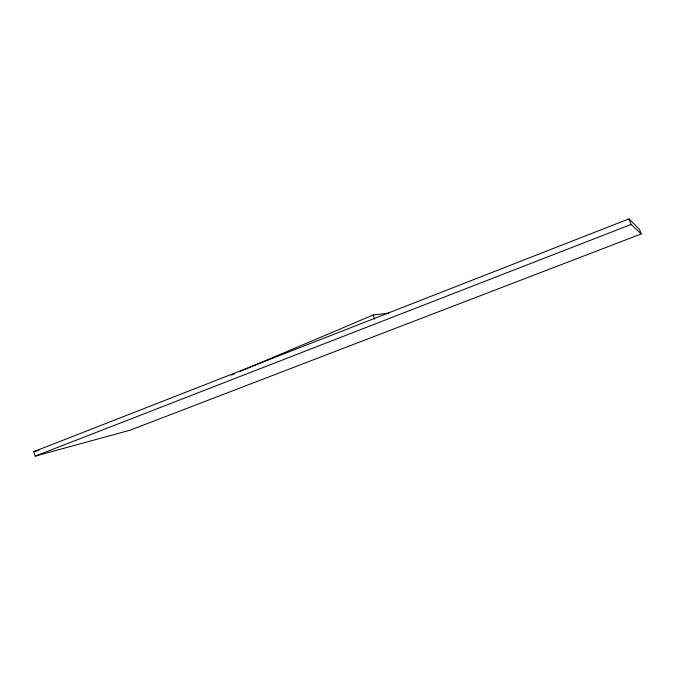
<?xml version="1.0" encoding="UTF-8"?>
<svg xmlns="http://www.w3.org/2000/svg" width="675" height="675" viewBox="0 0 675 675"><rect width="100%" height="100%" fill="white"/><g stroke="black" fill="none" stroke-linecap="round" stroke-linejoin="round"><path stroke-width="1.01" d="M231.373 375.098L234.293 373.866M240.114 371.393L373.14 314.997L388.766 313.141M33.75 451.685L628.957 218.877L639.478 229.348L641.25 233.93L130.081 430.194L35.252 456.123L33.75 451.685L38.804 450.335M35.252 456.123L631.108 224.454L641.25 233.93M628.957 218.877L631.108 224.454M373.14 314.997L374.659 319.14"/></g></svg>
